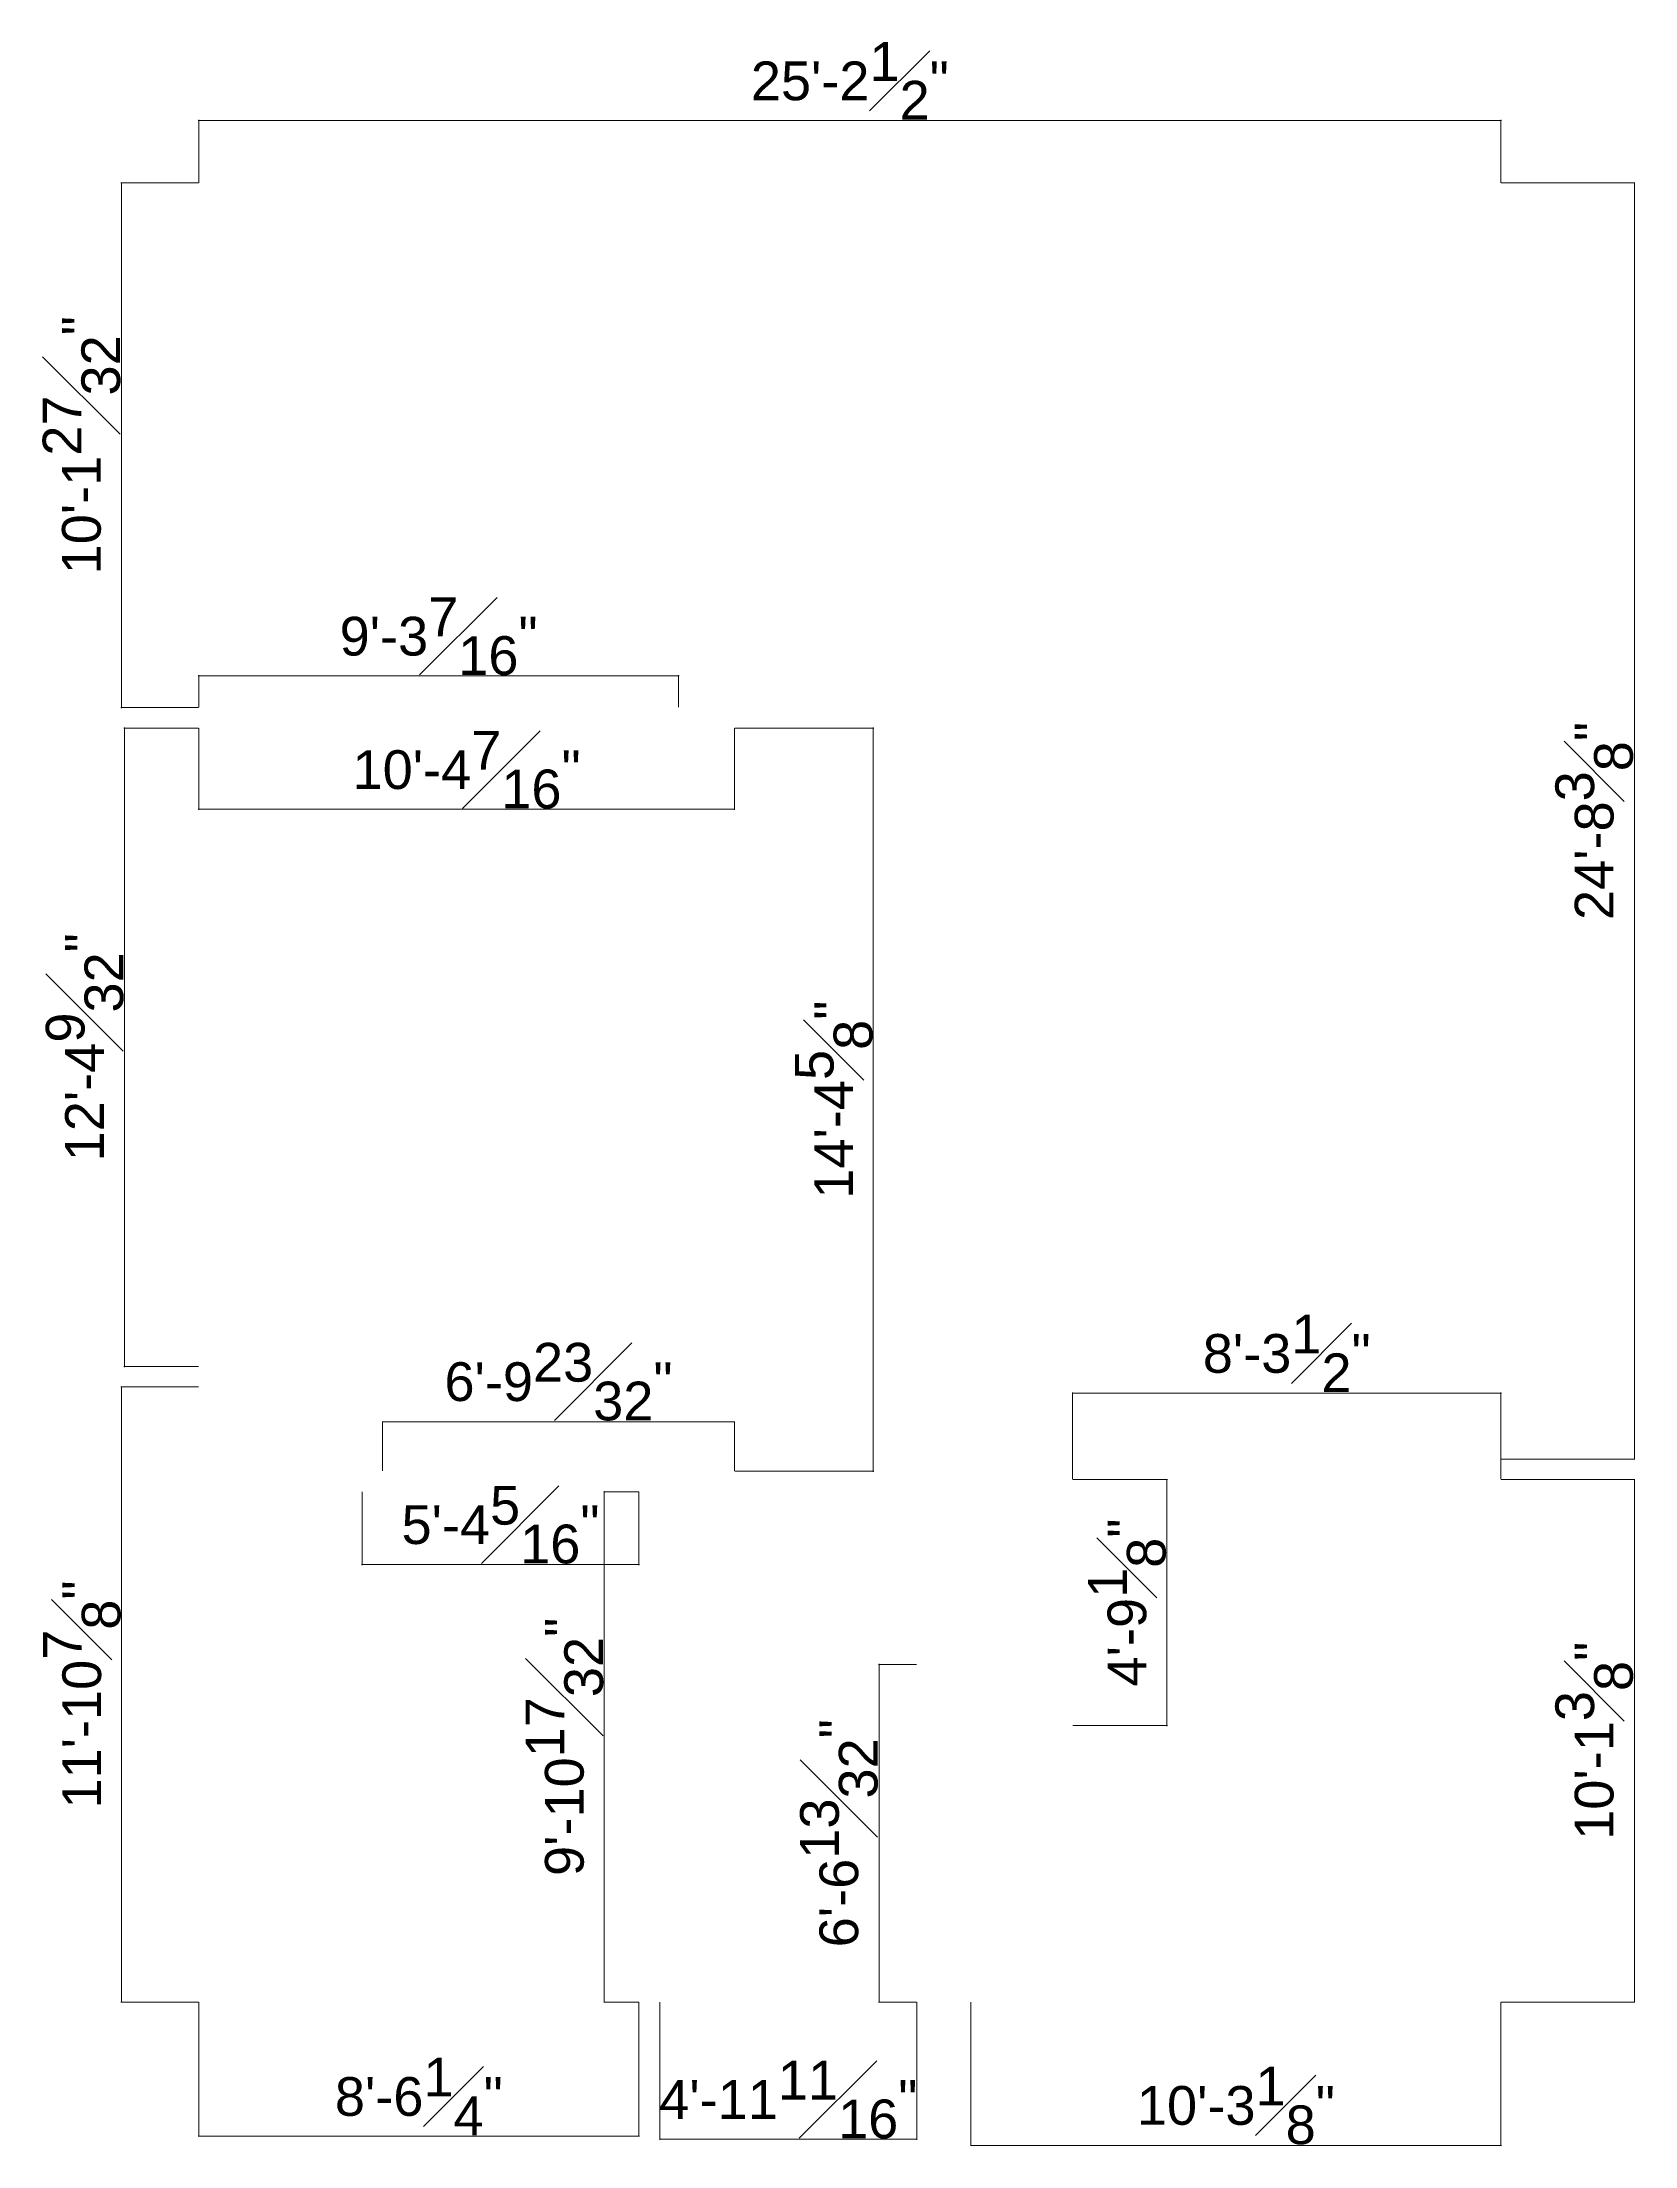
# Model space of a CAD drawing. Header units: inches. Extents: x -32 to 338, y -29 to 460.
import ezdxf

# ---------------------------------------------------------------- set-up
doc = ezdxf.new("R2010")
doc.units = ezdxf.units.IN
doc.header["$MEASUREMENT"] = 0
doc.layers.get('0').update_dxf_attribs({"color": 5, "lineweight": 9})
doc.layers.add('A201-dimensions', color=3, linetype='Continuous', lineweight=9)
doc.styles.add('Reg', font='Arial.ttf', dxfattribs={"height": 9})
doc.styles.get("Standard").update_dxf_attribs({"font": 'Arial.ttf'})
doc.dimstyles.new('Akhara', dxfattribs={"dimtxt": 0.125, "dimasz": 0.125, "dimexe": 0.125, "dimexo": 0.0625, "dimgap": 0.09, "dimtad": 1, "dimtoh": 1, "dimdec": 5, "dimzin": 3, "dimdsep": 46, "dimlunit": 4, "dimtxsty": 'Standard', "dimblk": 'ARCHTICK', "dimblk1": 'ARCHTICK', "dimblk2": 'ARCHTICK', "dimcen": 0.125, "dimdle": 0.125, "dimazin": 2, "dimtfac": 1, "dimtdec": 5, "dimtofl": 0, "dimtmove": 1, "dimatfit": 3, "dimfxl": 1, "dimfrac": 1, "dimtolj": 1, "dimtzin": 0, "dimarcsym": 0})

# ---------------------------------------------------------------- blocks, each defined once
blk = doc.blocks.new('_ArchTick')
at = {"color": 0, "linetype": 'ByBlock', "const_width": 0.15}
blk.add_lwpolyline([(-0.5, -0.5), (0.5, 0.5)], dxfattribs=at)
blk = doc.blocks.new('*D16')
at = {"layer": 'A201-dimensions', "color": 0, "lineweight": -2, "transparency": 16777216}
for p, q in [((4.69, 300.65), (-12.64, 300.65)), ((-12.52, 300.78), (-12.52, 152.24)), ((4.69, 152.37), (-12.64, 152.37))]:
    blk.add_line(p, q, dxfattribs=at)
at = {"layer": 'A201-dimensions', "color": 0, "lineweight": -2, "transparency": 16777216, "xscale": 0.125, "yscale": 0.125, "zscale": 0.125}
for p, rotation in [((-12.52, 300.65), 90), ((-12.52, 152.37), 270)]:
    blk.add_blockref('_ArchTick', p, dxfattribs=dict(at, rotation=rotation))
at = {"layer": 'A201-dimensions', "color": 0, "transparency": 16777216, "insert": (-21.8, 226.51), "char_height": 9, "attachment_point": 5, "rotation": 90, "style": 'Reg'}
blk.add_mtext('\\A1;12\'-4{\\H1x;\\S9#32;}"', dxfattribs=at)
blk = doc.blocks.new('*D17')
at = {"layer": 'A201-dimensions', "color": 0, "lineweight": -2, "transparency": 16777216}
for p, q in [((4.69, 427.25), (-13.37, 427.25)), ((-13.24, 427.38), (-13.24, 305.28)), ((4.69, 305.4), (-13.37, 305.4))]:
    blk.add_line(p, q, dxfattribs=at)
at = {"layer": 'A201-dimensions', "color": 0, "lineweight": -2, "transparency": 16777216, "xscale": 0.125, "yscale": 0.125, "zscale": 0.125}
for p, rotation in [((-13.24, 427.25), 90), ((-13.24, 305.4), 270)]:
    blk.add_blockref('_ArchTick', p, dxfattribs=dict(at, rotation=rotation))
at = {"layer": 'A201-dimensions', "color": 0, "transparency": 16777216, "insert": (-22.53, 366.33), "char_height": 9, "attachment_point": 5, "rotation": 90, "style": 'Reg'}
blk.add_mtext('\\A1;10\'-1{\\H1x;\\S27#32;}"', dxfattribs=at)
blk = doc.blocks.new('*D18')
at = {"layer": 'A201-dimensions', "color": 0, "lineweight": -2, "transparency": 16777216}
for p, q in [((4.69, 147.62), (-13.37, 147.62)), ((-13.24, 4.63), (-13.24, 147.74)), ((4.69, 4.75), (-13.37, 4.75))]:
    blk.add_line(p, q, dxfattribs=at)
at = {"layer": 'A201-dimensions', "color": 0, "lineweight": -2, "transparency": 16777216, "xscale": 0.125, "yscale": 0.125, "zscale": 0.125}
for p, rotation in [((-13.24, 147.62), 90), ((-13.24, 4.75), 270)]:
    blk.add_blockref('_ArchTick', p, dxfattribs=dict(at, rotation=rotation))
at = {"layer": 'A201-dimensions', "color": 0, "transparency": 16777216, "insert": (-22.45, 76.18), "char_height": 9, "attachment_point": 5, "rotation": 90, "style": 'Reg'}
blk.add_mtext('\\A1;11\'-10{\\H1x;\\S7#8;}"', dxfattribs=at)
blk = doc.blocks.new('*D19')
at = {"layer": 'A201-dimensions', "color": 0, "lineweight": -2, "transparency": 16777216}
for p, q in [((307.37, 441.76), (4.62, 441.76)), ((4.75, 427.31), (4.75, 441.88)), ((307.25, 427.31), (307.25, 441.88))]:
    blk.add_line(p, q, dxfattribs=at)
at = {"layer": 'A201-dimensions', "color": 0, "lineweight": -2, "transparency": 16777216, "xscale": 0.125, "yscale": 0.125, "zscale": 0.125, "rotation": 180}
blk.add_blockref('_ArchTick', (4.75, 441.76), dxfattribs=at)
at = {"layer": 'A201-dimensions', "color": 0, "lineweight": -2, "transparency": 16777216, "xscale": 0.125, "yscale": 0.125, "zscale": 0.125}
blk.add_blockref('_ArchTick', (307.25, 441.76), dxfattribs=at)
at = {"layer": 'A201-dimensions', "color": 0, "transparency": 16777216, "insert": (156, 450.96), "char_height": 9, "attachment_point": 5, "style": 'Reg'}
blk.add_mtext('\\A1;25\'-2{\\H1x;\\S1#2;}"', dxfattribs=at)
blk = doc.blocks.new('*D20')
at = {"layer": 'A201-dimensions', "color": 0, "lineweight": -2, "transparency": 16777216}
for p, q in [((4.62, 312.77), (116.31, 312.77)), ((4.75, 305.47), (4.75, 312.9)), ((116.18, 305.47), (116.18, 312.9))]:
    blk.add_line(p, q, dxfattribs=at)
at = {"layer": 'A201-dimensions', "color": 0, "lineweight": -2, "transparency": 16777216, "xscale": 0.125, "yscale": 0.125, "zscale": 0.125, "rotation": 180}
blk.add_blockref('_ArchTick', (4.75, 312.77), dxfattribs=at)
at = {"layer": 'A201-dimensions', "color": 0, "lineweight": -2, "transparency": 16777216, "xscale": 0.125, "yscale": 0.125, "zscale": 0.125}
blk.add_blockref('_ArchTick', (116.18, 312.77), dxfattribs=at)
at = {"layer": 'A201-dimensions', "color": 0, "transparency": 16777216, "insert": (60.47, 321.98), "char_height": 9, "attachment_point": 5, "style": 'Reg'}
blk.add_mtext('\\A1;9\'-3{\\H1x;\\S7#16;}"', dxfattribs=at)
blk = doc.blocks.new('*D21')
at = {"layer": 'A201-dimensions', "color": 0, "lineweight": -2, "transparency": 16777216}
for p, q in [((307.31, 427.25), (338.38, 427.25)), ((338.26, 130.74), (338.26, 427.38)), ((307.31, 130.87), (338.38, 130.87))]:
    blk.add_line(p, q, dxfattribs=at)
at = {"layer": 'A201-dimensions', "color": 0, "lineweight": -2, "transparency": 16777216, "xscale": 0.125, "yscale": 0.125, "zscale": 0.125}
for p, rotation in [((338.26, 427.25), 90), ((338.26, 130.87), 270)]:
    blk.add_blockref('_ArchTick', p, dxfattribs=dict(at, rotation=rotation))
at = {"layer": 'A201-dimensions', "color": 0, "transparency": 16777216, "insert": (328.9, 279.06), "char_height": 9, "attachment_point": 5, "rotation": 90, "style": 'Reg'}
blk.add_mtext('\\A1;24\'-8{\\H1x;\\S3#8;}"', dxfattribs=at)
blk = doc.blocks.new('*D22')
at = {"layer": 'A201-dimensions', "color": 0, "lineweight": -2, "transparency": 16777216}
for p, q in [((129.24, 300.65), (161.55, 300.65)), ((161.42, 127.91), (161.42, 300.78)), ((129.24, 128.03), (161.55, 128.03))]:
    blk.add_line(p, q, dxfattribs=at)
at = {"layer": 'A201-dimensions', "color": 0, "lineweight": -2, "transparency": 16777216, "xscale": 0.125, "yscale": 0.125, "zscale": 0.125}
for p, rotation in [((161.42, 300.65), 90), ((161.42, 128.03), 270)]:
    blk.add_blockref('_ArchTick', p, dxfattribs=dict(at, rotation=rotation))
at = {"layer": 'A201-dimensions', "color": 0, "transparency": 16777216, "insert": (152.22, 214.34), "char_height": 9, "attachment_point": 5, "rotation": 90, "style": 'Reg'}
blk.add_mtext('\\A1;14\'-4{\\H1x;\\S5#8;}"', dxfattribs=at)
blk = doc.blocks.new('*D23')
at = {"layer": 'A201-dimensions', "color": 0, "lineweight": -2, "transparency": 16777216}
for p, q in [((4.75, 4.69), (4.75, -26.49)), ((107, 4.69), (107, -26.49)), ((107.12, -26.37), (4.62, -26.37))]:
    blk.add_line(p, q, dxfattribs=at)
at = {"layer": 'A201-dimensions', "color": 0, "lineweight": -2, "transparency": 16777216, "xscale": 0.125, "yscale": 0.125, "zscale": 0.125, "rotation": 180}
blk.add_blockref('_ArchTick', (4.75, -26.37), dxfattribs=at)
at = {"layer": 'A201-dimensions', "color": 0, "lineweight": -2, "transparency": 16777216, "xscale": 0.125, "yscale": 0.125, "zscale": 0.125}
blk.add_blockref('_ArchTick', (107, -26.37), dxfattribs=at)
at = {"layer": 'A201-dimensions', "color": 0, "transparency": 16777216, "insert": (55.87, -17.18), "char_height": 9, "attachment_point": 5, "style": 'Reg'}
blk.add_mtext('\\A1;8\'-6{\\H1x;\\S1#4;}"', dxfattribs=at)
blk = doc.blocks.new('*D24')
at = {"layer": 'A201-dimensions', "color": 0, "lineweight": -2, "transparency": 16777216}
for p, q in [((111.86, 4.69), (111.86, -27.22)), ((171.55, 4.69), (171.55, -27.22)), ((171.67, -27.09), (111.74, -27.09))]:
    blk.add_line(p, q, dxfattribs=at)
at = {"layer": 'A201-dimensions', "color": 0, "lineweight": -2, "transparency": 16777216, "xscale": 0.125, "yscale": 0.125, "zscale": 0.125, "rotation": 180}
blk.add_blockref('_ArchTick', (111.86, -27.09), dxfattribs=at)
at = {"layer": 'A201-dimensions', "color": 0, "lineweight": -2, "transparency": 16777216, "xscale": 0.125, "yscale": 0.125, "zscale": 0.125}
blk.add_blockref('_ArchTick', (171.55, -27.09), dxfattribs=at)
at = {"layer": 'A201-dimensions', "color": 0, "transparency": 16777216, "insert": (141.71, -17.89), "char_height": 9, "attachment_point": 5, "style": 'Reg'}
blk.add_mtext('\\A1;4\'-11{\\H1x;\\S11#16;}"', dxfattribs=at)
blk = doc.blocks.new('*D25')
at = {"layer": 'A201-dimensions', "color": 0, "lineweight": -2, "transparency": 16777216}
for p, q in [((184.13, 4.69), (184.13, -28.67)), ((307.25, 4.69), (307.25, -28.67)), ((307.37, -28.54), (184, -28.54))]:
    blk.add_line(p, q, dxfattribs=at)
at = {"layer": 'A201-dimensions', "color": 0, "lineweight": -2, "transparency": 16777216, "xscale": 0.125, "yscale": 0.125, "zscale": 0.125, "rotation": 180}
blk.add_blockref('_ArchTick', (184.13, -28.54), dxfattribs=at)
at = {"layer": 'A201-dimensions', "color": 0, "lineweight": -2, "transparency": 16777216, "xscale": 0.125, "yscale": 0.125, "zscale": 0.125}
blk.add_blockref('_ArchTick', (307.25, -28.54), dxfattribs=at)
at = {"layer": 'A201-dimensions', "color": 0, "transparency": 16777216, "insert": (245.69, -19.26), "char_height": 9, "attachment_point": 5, "style": 'Reg'}
blk.add_mtext('\\A1;10\'-3{\\H1x;\\S1#8;}"', dxfattribs=at)
blk = doc.blocks.new('*D26')
at = {"layer": 'A201-dimensions', "color": 0, "lineweight": -2, "transparency": 16777216}
for p, q in [((307.31, 126.11), (338.38, 126.11)), ((338.26, 126.23), (338.26, 4.62)), ((307.31, 4.75), (338.38, 4.75))]:
    blk.add_line(p, q, dxfattribs=at)
at = {"layer": 'A201-dimensions', "color": 0, "lineweight": -2, "transparency": 16777216, "xscale": 0.125, "yscale": 0.125, "zscale": 0.125}
for p, rotation in [((338.26, 126.11), 90), ((338.26, 4.75), 270)]:
    blk.add_blockref('_ArchTick', p, dxfattribs=dict(at, rotation=rotation))
at = {"layer": 'A201-dimensions', "color": 0, "transparency": 16777216, "insert": (328.9, 65.43), "char_height": 9, "attachment_point": 5, "rotation": 90, "style": 'Reg'}
blk.add_mtext('\\A1;10\'-1{\\H1x;\\S3#8;}"', dxfattribs=at)
blk = doc.blocks.new('*D27')
at = {"layer": 'A201-dimensions', "color": 0, "lineweight": -2, "transparency": 16777216}
for p, q in [((207.62, 146.19), (307.37, 146.19)), ((207.75, 126.17), (207.75, 146.31)), ((307.25, 126.17), (307.25, 146.31))]:
    blk.add_line(p, q, dxfattribs=at)
at = {"layer": 'A201-dimensions', "color": 0, "lineweight": -2, "transparency": 16777216, "xscale": 0.125, "yscale": 0.125, "zscale": 0.125, "rotation": 180}
blk.add_blockref('_ArchTick', (207.75, 146.19), dxfattribs=at)
at = {"layer": 'A201-dimensions', "color": 0, "lineweight": -2, "transparency": 16777216, "xscale": 0.125, "yscale": 0.125, "zscale": 0.125}
blk.add_blockref('_ArchTick', (307.25, 146.19), dxfattribs=at)
at = {"layer": 'A201-dimensions', "color": 0, "transparency": 16777216, "insert": (257.5, 155.4), "char_height": 9, "attachment_point": 5, "style": 'Reg'}
blk.add_mtext('\\A1;8\'-3{\\H1x;\\S1#2;}"', dxfattribs=at)
blk = doc.blocks.new('*D10')
at = {"layer": 'A201-dimensions', "color": 0, "lineweight": -2, "transparency": 16777216}
for p, q in [((4.75, 300.59), (4.75, 281.66)), ((129.18, 300.59), (129.18, 281.66)), ((129.31, 281.79), (4.62, 281.79))]:
    blk.add_line(p, q, dxfattribs=at)
at = {"layer": 'A201-dimensions', "color": 0, "lineweight": -2, "transparency": 16777216, "xscale": 0.125, "yscale": 0.125, "zscale": 0.125, "rotation": 180}
blk.add_blockref('_ArchTick', (4.75, 281.79), dxfattribs=at)
at = {"layer": 'A201-dimensions', "color": 0, "lineweight": -2, "transparency": 16777216, "xscale": 0.125, "yscale": 0.125, "zscale": 0.125}
blk.add_blockref('_ArchTick', (129.18, 281.79), dxfattribs=at)
at = {"layer": 'A201-dimensions', "color": 0, "transparency": 16777216, "insert": (66.97, 290.99), "char_height": 9, "attachment_point": 5, "style": 'Reg'}
blk.add_mtext('\\A1;10\'-4{\\H1x;\\S7#16;}"', dxfattribs=at)
blk = doc.blocks.new('*D11')
at = {"layer": 'A201-dimensions', "color": 0, "lineweight": -2, "transparency": 16777216}
for p, q in [((207.81, 126.11), (229.77, 126.11)), ((229.64, 68.86), (229.64, 126.23)), ((207.81, 68.99), (229.77, 68.99))]:
    blk.add_line(p, q, dxfattribs=at)
at = {"layer": 'A201-dimensions', "color": 0, "lineweight": -2, "transparency": 16777216, "xscale": 0.125, "yscale": 0.125, "zscale": 0.125}
for p, rotation in [((229.64, 126.11), 90), ((229.64, 68.99), 270)]:
    blk.add_blockref('_ArchTick', p, dxfattribs=dict(at, rotation=rotation))
at = {"layer": 'A201-dimensions', "color": 0, "transparency": 16777216, "insert": (220.36, 97.55), "char_height": 9, "attachment_point": 5, "rotation": 90, "style": 'Reg'}
blk.add_mtext('\\A1;4\'-9{\\H1x;\\S1#8;}"', dxfattribs=at)
blk = doc.blocks.new('*D12')
at = {"layer": 'A201-dimensions', "color": 0, "lineweight": -2, "transparency": 16777216}
for p, q in [((171.48, 83.17), (162.68, 83.17)), ((162.81, 83.29), (162.81, 4.63)), ((171.48, 4.75), (162.68, 4.75))]:
    blk.add_line(p, q, dxfattribs=at)
at = {"layer": 'A201-dimensions', "color": 0, "lineweight": -2, "transparency": 16777216, "xscale": 0.125, "yscale": 0.125, "zscale": 0.125}
for p, rotation in [((162.81, 83.17), 90), ((162.81, 4.75), 270)]:
    blk.add_blockref('_ArchTick', p, dxfattribs=dict(at, rotation=rotation))
at = {"layer": 'A201-dimensions', "color": 0, "transparency": 16777216, "insert": (153.44, 43.96), "char_height": 9, "attachment_point": 5, "rotation": 90, "style": 'Reg'}
blk.add_mtext('\\A1;6\'-6{\\H1x;\\S13#32;}"', dxfattribs=at)
blk = doc.blocks.new('*D13')
at = {"layer": 'A201-dimensions', "color": 0, "lineweight": -2, "transparency": 16777216}
for p, q in [((47.33, 139.48), (129.31, 139.48)), ((47.45, 128.1), (47.45, 139.6)), ((129.18, 128.1), (129.18, 139.6))]:
    blk.add_line(p, q, dxfattribs=at)
at = {"layer": 'A201-dimensions', "color": 0, "lineweight": -2, "transparency": 16777216, "xscale": 0.125, "yscale": 0.125, "zscale": 0.125, "rotation": 180}
blk.add_blockref('_ArchTick', (47.45, 139.48), dxfattribs=at)
at = {"layer": 'A201-dimensions', "color": 0, "lineweight": -2, "transparency": 16777216, "xscale": 0.125, "yscale": 0.125, "zscale": 0.125}
blk.add_blockref('_ArchTick', (129.18, 139.48), dxfattribs=at)
at = {"layer": 'A201-dimensions', "color": 0, "transparency": 16777216, "insert": (88.32, 148.84), "char_height": 9, "attachment_point": 5, "style": 'Reg'}
blk.add_mtext('\\A1;6\'-9{\\H1x;\\S23#32;}"', dxfattribs=at)
blk = doc.blocks.new('*D14')
at = {"layer": 'A201-dimensions', "color": 0, "lineweight": -2, "transparency": 16777216}
for p, q in [((42.7, 123.22), (42.7, 106.23)), ((107, 123.22), (107, 106.23)), ((42.58, 106.35), (107.12, 106.35))]:
    blk.add_line(p, q, dxfattribs=at)
at = {"layer": 'A201-dimensions', "color": 0, "lineweight": -2, "transparency": 16777216, "xscale": 0.125, "yscale": 0.125, "zscale": 0.125, "rotation": 180}
blk.add_blockref('_ArchTick', (42.7, 106.35), dxfattribs=at)
at = {"layer": 'A201-dimensions', "color": 0, "lineweight": -2, "transparency": 16777216, "xscale": 0.125, "yscale": 0.125, "zscale": 0.125}
blk.add_blockref('_ArchTick', (107, 106.35), dxfattribs=at)
at = {"layer": 'A201-dimensions', "color": 0, "transparency": 16777216, "insert": (74.85, 115.63), "char_height": 9, "attachment_point": 5, "style": 'Reg'}
blk.add_mtext('\\A1;5\'-4{\\H1x;\\S5#16;}"', dxfattribs=at)
blk = doc.blocks.new('*D15')
at = {"layer": 'A201-dimensions', "color": 0, "lineweight": -2, "transparency": 16777216}
for p, q in [((106.94, 123.28), (98.81, 123.28)), ((98.94, 123.41), (98.94, 4.62)), ((106.94, 4.75), (98.81, 4.75))]:
    blk.add_line(p, q, dxfattribs=at)
at = {"layer": 'A201-dimensions', "color": 0, "lineweight": -2, "transparency": 16777216, "xscale": 0.125, "yscale": 0.125, "zscale": 0.125}
for p, rotation in [((98.94, 123.28), 90), ((98.94, 4.75), 270)]:
    blk.add_blockref('_ArchTick', p, dxfattribs=dict(at, rotation=rotation))
at = {"layer": 'A201-dimensions', "color": 0, "transparency": 16777216, "insert": (89.66, 64.02), "char_height": 9, "attachment_point": 5, "rotation": 90, "style": 'Reg'}
blk.add_mtext('\\A1;9\'-10{\\H1x;\\S17#32;}"', dxfattribs=at)
blk = doc.blocks.new('akhara-2nd-floor-dimensions-walls-and-windows')
at = {"layer": 'A201-dimensions'}
for base, p1, p2, picture, middle in [((4.75, 441.759344), (307.25, 427.25), (4.75, 427.25), '*D19', (156, 450.962919)), ((116.182, 312.771255), (4.75, 305.403004), (116.182, 305.403004), '*D20', (60.466, 321.977899)), ((4.75, 281.788803), (129.182, 300.653004), (4.75, 300.653004), '*D10', (66.966, 290.992377)), ((307.25, 146.18961), (207.75, 126.109802), (307.25, 126.109802), '*D27', (257.5, 155.396254)), ((129.182, 139.478802), (47.451749, 128.032784), (129.182, 128.032784), '*D13', (88.316875, 148.841994)), ((106.9992, 106.352208), (42.701749, 123.282784), (106.9992, 123.282784), '*D14', (74.850475, 115.629452)), ((4.75, -26.367399), (106.9992, 4.75), (4.75, 4.75), '*D23', (55.8746, -17.182242)), ((111.864373, -27.091984), (171.546962, 4.75), (111.864373, 4.75), '*D24', (141.705667, -17.88841)), ((184.129, -28.541155), (307.25, 4.75), (184.129, 4.75), '*D25', (245.6895, -19.257772))]:
    dim = blk.add_linear_dim(base=base, p1=p1, p2=p2, dimstyle='Akhara', override={"dimscale": 1, "dimtix": 0, "dimtofl": 0, "dimtmove": 0, "dimatfit": 3}, dxfattribs=at)
    dim.commit()
    dim.dimension.update_dxf_attribs({"geometry": picture, "text_midpoint": middle})
for base, p1, p2, picture, middle in [((-13.244423, 305.403004), (4.75, 427.25), (4.75, 305.403004), '*D17', (-22.527806, 366.326502)), ((338.258986, 427.25), (307.25, 130.868059), (307.25, 427.25), '*D21', (328.898863, 279.05903)), ((-12.519939, 152.365581), (4.75, 300.653004), (4.75, 152.365581), '*D16', (-21.803322, 226.509293)), ((161.420556, 300.653004), (129.182, 128.032784), (129.182, 300.653004), '*D22', (152.220051, 214.342894)), ((-13.244423, 147.615581), (4.75, 4.75), (4.75, 147.615581), '*D18', (-22.447997, 76.182791)), ((98.939052, 4.75), (106.9992, 123.282784), (106.9992, 4.75), '*D15', (89.655669, 64.016392)), ((229.640183, 126.109802), (207.75, 68.989259), (207.75, 126.109802), '*D11', (220.359869, 97.549531)), ((338.258986, 4.75), (307.25, 126.109802), (307.25, 4.75), '*D26', (328.898863, 65.429901)), ((162.807838, 4.75), (171.546962, 83.168364), (171.546962, 4.75), '*D12', (153.444645, 43.959182))]:
    dim = blk.add_linear_dim(base=base, p1=p1, p2=p2, angle=90, dimstyle='Akhara', override={"dimscale": 1, "dimtix": 0, "dimtofl": 0, "dimtmove": 0, "dimatfit": 3}, dxfattribs=at)
    dim.commit()
    dim.dimension.update_dxf_attribs({"geometry": picture, "text_midpoint": middle})
blk = doc.blocks.new('4431-amador-2nd-floor-floorplan-complete')
blk.add_blockref('akhara-2nd-floor-dimensions-walls-and-windows', (0, 0))
blk = doc.blocks.new('4431_amador_second_floor_with_stairs_and_handrails')
blk.add_blockref('4431-amador-2nd-floor-floorplan-complete', (0, 0))

msp = doc.modelspace()

# ---------------------------------------------------------------- block references
msp.add_blockref('4431_amador_second_floor_with_stairs_and_handrails', (0, 0))

doc.saveas('drawing.dxf')
